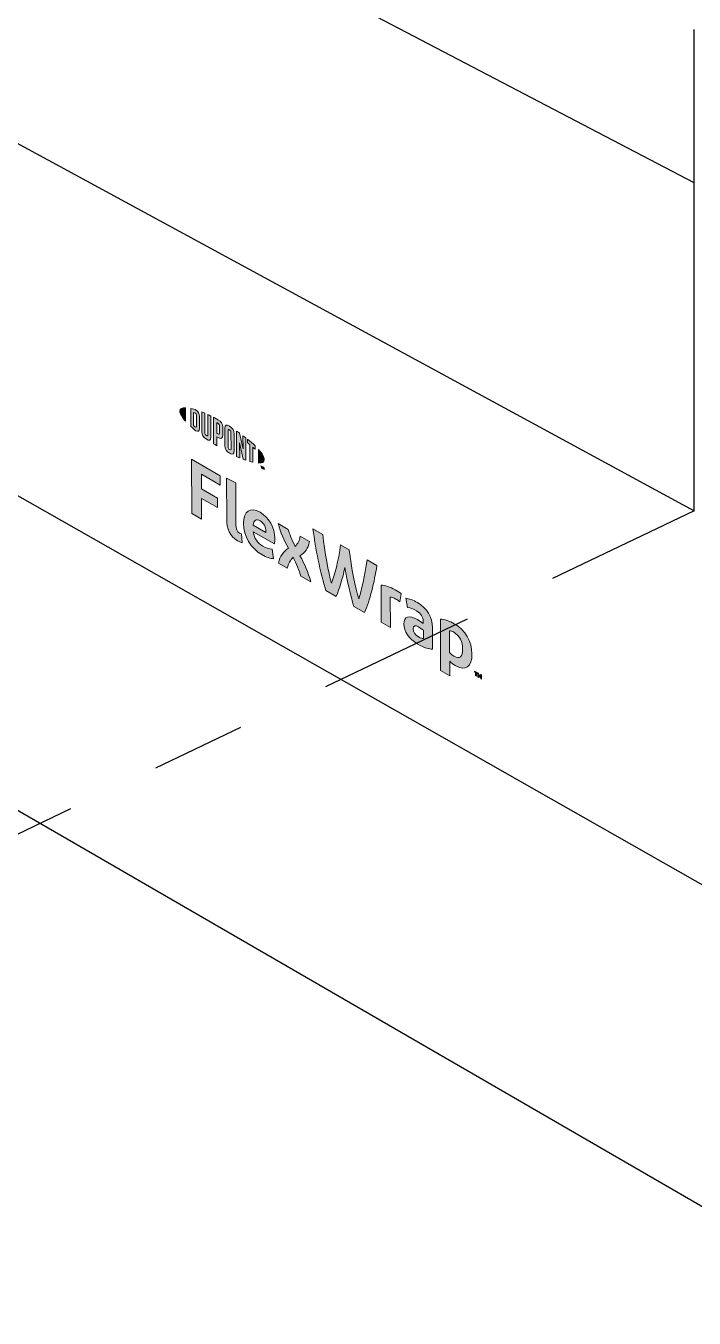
# Model space of a CAD drawing. Header units: inches. Extents: x -26 to 76, y -15 to 22.
# Drawn here: x 56.163 to 56.872, y -7.3 to -5.928 of the extents above; entities that cross this region are included whole.
import ezdxf

# ---------------------------------------------------------------- set-up
doc = ezdxf.new("R2010")
doc.units = ezdxf.units.IN
doc.header["$MEASUREMENT"] = 0
doc.linetypes.add('AI-Linetype-48', pattern=[0.541667, 0.166667, -0.041667, 0.166667, -0.041667, 0.083333, -0.041667])
for name, color, linetype, lineweight in [('.ATI-DETAIL', 7, 'Continuous', 0), ('G-ANNO-TTLB', 7, 'Continuous', 0), ('TYVEK', 7, 'Continuous', 0)]:
    doc.layers.add(name, color=color, linetype=linetype, lineweight=lineweight)

# ---------------------------------------------------------------- blocks, each defined once
blk = doc.blocks.new('Block_240')
at = {"layer": 'TYVEK', "true_color": 0x000000, "transparency": 33554687}
h = blk.add_hatch(color=18, dxfattribs=at)
h.dxf.hatch_style = 2
edge = h.paths.add_edge_path()
edge.add_spline(control_points=[(56.3389, -6.4458), (56.3389, -6.4458), (56.3387, -6.3883), (56.3387, -6.3883), (56.3387, -6.3883), (56.3691, -6.4058), (56.3691, -6.4058), (56.3691, -6.4058), (56.3691, -6.4158), (56.3691, -6.4158), (56.3691, -6.4158), (56.349, -6.4042), (56.349, -6.4042), (56.349, -6.4042), (56.349, -6.4198), (56.349, -6.4198), (56.349, -6.4198), (56.366, -6.4296), (56.366, -6.4296), (56.366, -6.4296), (56.366, -6.4396), (56.366, -6.4396), (56.366, -6.4396), (56.349, -6.4298), (56.349, -6.4298), (56.349, -6.4298), (56.3491, -6.4517), (56.3491, -6.4517), (56.3491, -6.4517), (56.3389, -6.4458), (56.3389, -6.4458)], knot_values=[0, 0, 0, 0, 1, 1, 1, 2, 2, 2, 3, 3, 3, 4, 4, 4, 5, 5, 5, 6, 6, 6, 7, 7, 7, 8, 8, 8, 9, 9, 9, 10, 10, 10, 10], degree=3, periodic=0)
h = blk.add_hatch(color=18, dxfattribs=at)
h.dxf.hatch_style = 2
edge = h.paths.add_edge_path()
edge.add_spline(control_points=[(56.3857, -6.4576), (56.3857, -6.462), (56.3867, -6.465), (56.3896, -6.4666), (56.3903, -6.467), (56.391, -6.4673), (56.3917, -6.4675), (56.3917, -6.4675), (56.3924, -6.4769), (56.3924, -6.4769), (56.391, -6.4764), (56.3888, -6.4755), (56.3874, -6.4747), (56.3792, -6.47), (56.3759, -6.4619), (56.3759, -6.4521), (56.3759, -6.4521), (56.3758, -6.4082), (56.3758, -6.4082), (56.3758, -6.4082), (56.3856, -6.4132), (56.3856, -6.4132), (56.3856, -6.4132), (56.3857, -6.4576), (56.3857, -6.4576)], knot_values=[0, 0, 0, 0, 1, 1, 1, 2, 2, 2, 3, 3, 3, 4, 4, 4, 5, 5, 5, 6, 6, 6, 7, 7, 7, 8, 8, 8, 8], degree=3, periodic=0)
h = blk.add_hatch(color=18, dxfattribs=at)
h.dxf.hatch_style = 2
edge = h.paths.add_edge_path()
edge.add_spline(control_points=[(56.404, -6.4583), (56.404, -6.4583), (56.4175, -6.466), (56.4175, -6.466), (56.4175, -6.466), (56.4175, -6.465), (56.4175, -6.465), (56.4175, -6.4604), (56.4153, -6.4558), (56.4114, -6.4536), (56.4073, -6.4512), (56.4046, -6.453), (56.404, -6.4583)], knot_values=[0, 0, 0, 0, 1, 1, 1, 2, 2, 2, 3, 3, 3, 4, 4, 4, 4], degree=3, periodic=0)
edge = h.paths.add_edge_path()
edge.add_spline(control_points=[(56.4256, -6.4938), (56.4225, -6.4937), (56.4178, -6.4922), (56.4131, -6.4895), (56.4017, -6.4829), (56.3938, -6.47), (56.3938, -6.4563), (56.3937, -6.4433), (56.4009, -6.4385), (56.4114, -6.4446), (56.4207, -6.4499), (56.4269, -6.4611), (56.4269, -6.4721), (56.4269, -6.4745), (56.4268, -6.4766), (56.4266, -6.4782), (56.4266, -6.4782), (56.4041, -6.4652), (56.4041, -6.4652), (56.4051, -6.4723), (56.4084, -6.4772), (56.4141, -6.4805), (56.4176, -6.4825), (56.4209, -6.4835), (56.424, -6.4838), (56.424, -6.4838), (56.4256, -6.4938), (56.4256, -6.4938)], knot_values=[0, 0, 0, 0, 1, 1, 1, 2, 2, 2, 3, 3, 3, 4, 4, 4, 5, 5, 5, 6, 6, 6, 7, 7, 7, 8, 8, 8, 9, 9, 9, 9], degree=3, periodic=0)
h = blk.add_hatch(color=18, dxfattribs=at)
h.dxf.hatch_style = 2
edge = h.paths.add_edge_path()
edge.add_spline(control_points=[(56.4414, -6.4827), (56.4366, -6.4739), (56.4329, -6.4661), (56.4306, -6.4566), (56.4306, -6.4566), (56.4412, -6.4627), (56.4412, -6.4627), (56.4422, -6.4669), (56.4453, -6.4743), (56.4485, -6.4808), (56.4511, -6.4778), (56.4534, -6.4742), (56.4539, -6.4699), (56.4539, -6.4699), (56.4638, -6.4757), (56.4638, -6.4757), (56.462, -6.4831), (56.4589, -6.4873), (56.4536, -6.4906), (56.4587, -6.5002), (56.4622, -6.5079), (56.4651, -6.5183), (56.4651, -6.5183), (56.4545, -6.5122), (56.4545, -6.5122), (56.453, -6.5068), (56.4494, -6.4986), (56.4464, -6.4923), (56.4437, -6.4953), (56.4412, -6.4988), (56.4402, -6.504), (56.4402, -6.504), (56.4307, -6.4985), (56.4307, -6.4985), (56.4324, -6.491), (56.4358, -6.4864), (56.4414, -6.4827)], knot_values=[0, 0, 0, 0, 1, 1, 1, 2, 2, 2, 3, 3, 3, 4, 4, 4, 5, 5, 5, 6, 6, 6, 7, 7, 7, 8, 8, 8, 9, 9, 9, 10, 10, 10, 11, 11, 11, 12, 12, 12, 12], degree=3, periodic=0)
h = blk.add_hatch(color=18, dxfattribs=at)
h.dxf.hatch_style = 2
edge = h.paths.add_edge_path()
edge.add_spline(control_points=[(56.5248, -6.4951), (56.5248, -6.4951), (56.5352, -6.5011), (56.5352, -6.5011), (56.5325, -6.5187), (56.5279, -6.5386), (56.5219, -6.5509), (56.5219, -6.5509), (56.5107, -6.5445), (56.5107, -6.5445), (56.5072, -6.5322), (56.504, -6.5183), (56.5013, -6.5033), (56.4987, -6.5152), (56.4956, -6.5256), (56.4921, -6.5338), (56.4921, -6.5338), (56.4809, -6.5274), (56.4809, -6.5274), (56.4752, -6.5083), (56.47, -6.4828), (56.4674, -6.4622), (56.4674, -6.4622), (56.4777, -6.4681), (56.4777, -6.4681), (56.4799, -6.4867), (56.484, -6.5085), (56.4869, -6.5198), (56.49, -6.5119), (56.4947, -6.4957), (56.4967, -6.479), (56.4967, -6.479), (56.5058, -6.4843), (56.5058, -6.4843), (56.508, -6.5034), (56.5127, -6.525), (56.5159, -6.5364), (56.5187, -6.5284), (56.5227, -6.5112), (56.5248, -6.4951)], knot_values=[0, 0, 0, 0, 1, 1, 1, 2, 2, 2, 3, 3, 3, 4, 4, 4, 5, 5, 5, 6, 6, 6, 7, 7, 7, 8, 8, 8, 9, 9, 9, 10, 10, 10, 11, 11, 11, 12, 12, 12, 13, 13, 13, 13], degree=3, periodic=0)
h = blk.add_hatch(color=18, dxfattribs=at)
h.dxf.hatch_style = 2
edge = h.paths.add_edge_path()
edge.add_spline(control_points=[(56.5545, -6.5267), (56.5571, -6.5282), (56.5595, -6.5299), (56.561, -6.5312), (56.561, -6.5312), (56.5595, -6.5396), (56.5595, -6.5396), (56.5583, -6.5384), (56.5568, -6.5374), (56.5553, -6.5366), (56.5527, -6.535), (56.5509, -6.5346), (56.5494, -6.5346), (56.5494, -6.5346), (56.5495, -6.5668), (56.5495, -6.5668), (56.5495, -6.5668), (56.5397, -6.5611), (56.5397, -6.5611), (56.5397, -6.5611), (56.5396, -6.5218), (56.5396, -6.5218), (56.5434, -6.5218), (56.5494, -6.5238), (56.5545, -6.5267)], knot_values=[0, 0, 0, 0, 1, 1, 1, 2, 2, 2, 3, 3, 3, 4, 4, 4, 5, 5, 5, 6, 6, 6, 7, 7, 7, 8, 8, 8, 8], degree=3, periodic=0)
h = blk.add_hatch(color=18, dxfattribs=at)
h.dxf.hatch_style = 2
edge = h.paths.add_edge_path()
edge.add_spline(control_points=[(56.5845, -6.5785), (56.5845, -6.5785), (56.5845, -6.5698), (56.5845, -6.5698), (56.5828, -6.5684), (56.5811, -6.5672), (56.5794, -6.5662), (56.5761, -6.5643), (56.5736, -6.5643), (56.5736, -6.5682), (56.5736, -6.5716), (56.5757, -6.5747), (56.5795, -6.5768), (56.5816, -6.5781), (56.5834, -6.5786), (56.5845, -6.5785)], knot_values=[0, 0, 0, 0, 1, 1, 1, 2, 2, 2, 3, 3, 3, 4, 4, 4, 5, 5, 5, 5], degree=3, periodic=0)
edge = h.paths.add_edge_path()
edge.add_spline(control_points=[(56.5785, -6.5844), (56.5688, -6.5788), (56.5638, -6.5705), (56.5638, -6.5631), (56.5638, -6.5549), (56.5695, -6.5535), (56.5781, -6.5583), (56.5801, -6.5595), (56.5827, -6.5613), (56.5844, -6.5626), (56.5844, -6.5626), (56.5844, -6.5606), (56.5844, -6.5606), (56.5844, -6.5556), (56.5819, -6.5518), (56.5771, -6.5491), (56.574, -6.5473), (56.5707, -6.5459), (56.5677, -6.5456), (56.5677, -6.5456), (56.5659, -6.5357), (56.5659, -6.5357), (56.569, -6.536), (56.5739, -6.5379), (56.5783, -6.5404), (56.5887, -6.5464), (56.594, -6.5558), (56.594, -6.5669), (56.594, -6.5669), (56.594, -6.5897), (56.594, -6.5897), (56.5911, -6.5897), (56.5856, -6.5885), (56.5785, -6.5844)], knot_values=[0, 0, 0, 0, 1, 1, 1, 2, 2, 2, 3, 3, 3, 4, 4, 4, 5, 5, 5, 6, 6, 6, 7, 7, 7, 8, 8, 8, 9, 9, 9, 10, 10, 10, 11, 11, 11, 11], degree=3, periodic=0)
h = blk.add_hatch(color=18, dxfattribs=at)
h.dxf.hatch_style = 2
edge = h.paths.add_edge_path()
edge.add_spline(control_points=[(56.6169, -6.5971), (56.6232, -6.6007), (56.6261, -6.5979), (56.6261, -6.5895), (56.626, -6.5821), (56.6233, -6.5756), (56.6168, -6.5719), (56.6151, -6.5708), (56.6138, -6.5705), (56.6123, -6.5703), (56.6123, -6.5703), (56.6123, -6.5933), (56.6123, -6.5933), (56.6137, -6.5947), (56.6148, -6.5959), (56.6169, -6.5971)], knot_values=[0, 0, 0, 0, 1, 1, 1, 2, 2, 2, 3, 3, 3, 4, 4, 4, 5, 5, 5, 5], degree=3, periodic=0)
edge = h.paths.add_edge_path()
edge.add_spline(control_points=[(56.6183, -6.6071), (56.6158, -6.6057), (56.6141, -6.6044), (56.6124, -6.6026), (56.6124, -6.6026), (56.6124, -6.6182), (56.6124, -6.6182), (56.6124, -6.6182), (56.6026, -6.6126), (56.6026, -6.6126), (56.6026, -6.6126), (56.6025, -6.5578), (56.6025, -6.5578), (56.6066, -6.558), (56.6123, -6.5599), (56.6173, -6.5628), (56.629, -6.5695), (56.636, -6.5817), (56.636, -6.5949), (56.6361, -6.6083), (56.6295, -6.6135), (56.6183, -6.6071)], knot_values=[0, 0, 0, 0, 1, 1, 1, 2, 2, 2, 3, 3, 3, 4, 4, 4, 5, 5, 5, 6, 6, 6, 7, 7, 7, 7], degree=3, periodic=0)
h = blk.add_hatch(color=18, dxfattribs=at)
h.dxf.hatch_style = 2
edge = h.paths.add_edge_path()
edge.add_spline(control_points=[(56.6431, -6.6155), (56.6435, -6.6167), (56.6438, -6.6176), (56.6442, -6.6186), (56.6446, -6.6181), (56.6449, -6.6176), (56.6453, -6.6168), (56.6453, -6.6168), (56.6463, -6.6174), (56.6463, -6.6174), (56.6463, -6.6174), (56.6463, -6.6216), (56.6463, -6.6216), (56.6463, -6.6216), (56.6454, -6.6211), (56.6454, -6.6211), (56.6454, -6.6211), (56.6454, -6.6191), (56.6454, -6.6191), (56.6454, -6.6191), (56.6455, -6.6185), (56.6455, -6.6185), (56.6452, -6.619), (56.6448, -6.6194), (56.6446, -6.6198), (56.6446, -6.6198), (56.6439, -6.6194), (56.6439, -6.6194), (56.6436, -6.6187), (56.6432, -6.6178), (56.6429, -6.617), (56.6429, -6.617), (56.643, -6.6177), (56.643, -6.6177), (56.643, -6.6177), (56.643, -6.6197), (56.643, -6.6197), (56.643, -6.6197), (56.6421, -6.6192), (56.6421, -6.6192), (56.6421, -6.6192), (56.6421, -6.6149), (56.6421, -6.6149), (56.6421, -6.6149), (56.6431, -6.6155), (56.6431, -6.6155)], knot_values=[0, 0, 0, 0, 1, 1, 1, 2, 2, 2, 3, 3, 3, 4, 4, 4, 5, 5, 5, 6, 6, 6, 7, 7, 7, 8, 8, 8, 9, 9, 9, 10, 10, 10, 11, 11, 11, 12, 12, 12, 13, 13, 13, 14, 14, 14, 15, 15, 15, 15], degree=3, periodic=0)
edge = h.paths.add_edge_path()
edge.add_spline(control_points=[(56.6397, -6.6145), (56.6397, -6.6145), (56.6387, -6.6139), (56.6387, -6.6139), (56.6387, -6.6139), (56.6387, -6.613), (56.6387, -6.613), (56.6387, -6.613), (56.6417, -6.6147), (56.6417, -6.6147), (56.6417, -6.6147), (56.6417, -6.6156), (56.6417, -6.6156), (56.6417, -6.6156), (56.6407, -6.6151), (56.6407, -6.6151), (56.6407, -6.6151), (56.6407, -6.6184), (56.6407, -6.6184), (56.6407, -6.6184), (56.6397, -6.6178), (56.6397, -6.6178), (56.6397, -6.6178), (56.6397, -6.6145), (56.6397, -6.6145)], knot_values=[0, 0, 0, 0, 1, 1, 1, 2, 2, 2, 3, 3, 3, 4, 4, 4, 5, 5, 5, 6, 6, 6, 7, 7, 7, 8, 8, 8, 8], degree=3, periodic=0)
at = {"layer": 'TYVEK'}
for points, knots in [([(56.3389, -6.4458), (56.3389, -6.4458), (56.3387, -6.3883), (56.3387, -6.3883), (56.3387, -6.3883), (56.3691, -6.4058), (56.3691, -6.4058), (56.3691, -6.4058), (56.3691, -6.4158), (56.3691, -6.4158), (56.3691, -6.4158), (56.349, -6.4042), (56.349, -6.4042), (56.349, -6.4042), (56.349, -6.4198), (56.349, -6.4198), (56.349, -6.4198), (56.366, -6.4296), (56.366, -6.4296), (56.366, -6.4296), (56.366, -6.4396), (56.366, -6.4396), (56.366, -6.4396), (56.349, -6.4298), (56.349, -6.4298), (56.349, -6.4298), (56.3491, -6.4517), (56.3491, -6.4517), (56.3491, -6.4517), (56.3389, -6.4458), (56.3389, -6.4458)], [0, 0, 0, 0, 1, 1, 1, 2, 2, 2, 3, 3, 3, 4, 4, 4, 5, 5, 5, 6, 6, 6, 7, 7, 7, 8, 8, 8, 9, 9, 9, 10, 10, 10, 10]), ([(56.3857, -6.4576), (56.3857, -6.462), (56.3867, -6.465), (56.3896, -6.4666), (56.3903, -6.467), (56.391, -6.4673), (56.3917, -6.4675), (56.3917, -6.4675), (56.3924, -6.4769), (56.3924, -6.4769), (56.391, -6.4764), (56.3888, -6.4755), (56.3874, -6.4747), (56.3792, -6.47), (56.3759, -6.4619), (56.3759, -6.4521), (56.3759, -6.4521), (56.3758, -6.4082), (56.3758, -6.4082), (56.3758, -6.4082), (56.3856, -6.4132), (56.3856, -6.4132), (56.3856, -6.4132), (56.3857, -6.4576), (56.3857, -6.4576)], [0, 0, 0, 0, 1, 1, 1, 2, 2, 2, 3, 3, 3, 4, 4, 4, 5, 5, 5, 6, 6, 6, 7, 7, 7, 8, 8, 8, 8]), ([(56.4256, -6.4938), (56.4225, -6.4937), (56.4178, -6.4922), (56.4131, -6.4895), (56.4017, -6.4829), (56.3938, -6.47), (56.3938, -6.4563), (56.3937, -6.4433), (56.4009, -6.4385), (56.4114, -6.4446), (56.4207, -6.4499), (56.4269, -6.4611), (56.4269, -6.4721), (56.4269, -6.4745), (56.4268, -6.4766), (56.4266, -6.4782), (56.4266, -6.4782), (56.4041, -6.4652), (56.4041, -6.4652), (56.4051, -6.4723), (56.4084, -6.4772), (56.4141, -6.4805), (56.4176, -6.4825), (56.4209, -6.4835), (56.424, -6.4838), (56.424, -6.4838), (56.4256, -6.4938), (56.4256, -6.4938)], [0, 0, 0, 0, 1, 1, 1, 2, 2, 2, 3, 3, 3, 4, 4, 4, 5, 5, 5, 6, 6, 6, 7, 7, 7, 8, 8, 8, 9, 9, 9, 9]), ([(56.404, -6.4583), (56.404, -6.4583), (56.4175, -6.466), (56.4175, -6.466), (56.4175, -6.466), (56.4175, -6.465), (56.4175, -6.465), (56.4175, -6.4604), (56.4153, -6.4558), (56.4114, -6.4536), (56.4073, -6.4512), (56.4046, -6.453), (56.404, -6.4583)], [0, 0, 0, 0, 1, 1, 1, 2, 2, 2, 3, 3, 3, 4, 4, 4, 4]), ([(56.4414, -6.4827), (56.4366, -6.4739), (56.4329, -6.4661), (56.4306, -6.4566), (56.4306, -6.4566), (56.4412, -6.4627), (56.4412, -6.4627), (56.4422, -6.4669), (56.4453, -6.4743), (56.4485, -6.4808), (56.4511, -6.4778), (56.4534, -6.4742), (56.4539, -6.4699), (56.4539, -6.4699), (56.4638, -6.4757), (56.4638, -6.4757), (56.462, -6.4831), (56.4589, -6.4873), (56.4536, -6.4906), (56.4587, -6.5002), (56.4622, -6.5079), (56.4651, -6.5183), (56.4651, -6.5183), (56.4545, -6.5122), (56.4545, -6.5122), (56.453, -6.5068), (56.4494, -6.4986), (56.4464, -6.4923), (56.4437, -6.4953), (56.4412, -6.4988), (56.4402, -6.504), (56.4402, -6.504), (56.4307, -6.4985), (56.4307, -6.4985), (56.4324, -6.491), (56.4358, -6.4864), (56.4414, -6.4827)], [0, 0, 0, 0, 1, 1, 1, 2, 2, 2, 3, 3, 3, 4, 4, 4, 5, 5, 5, 6, 6, 6, 7, 7, 7, 8, 8, 8, 9, 9, 9, 10, 10, 10, 11, 11, 11, 12, 12, 12, 12]), ([(56.5248, -6.4951), (56.5248, -6.4951), (56.5352, -6.5011), (56.5352, -6.5011), (56.5325, -6.5187), (56.5279, -6.5386), (56.5219, -6.5509), (56.5219, -6.5509), (56.5107, -6.5445), (56.5107, -6.5445), (56.5072, -6.5322), (56.504, -6.5183), (56.5013, -6.5033), (56.4987, -6.5152), (56.4956, -6.5256), (56.4921, -6.5338), (56.4921, -6.5338), (56.4809, -6.5274), (56.4809, -6.5274), (56.4752, -6.5083), (56.47, -6.4828), (56.4674, -6.4622), (56.4674, -6.4622), (56.4777, -6.4681), (56.4777, -6.4681), (56.4799, -6.4867), (56.484, -6.5085), (56.4869, -6.5198), (56.49, -6.5119), (56.4947, -6.4957), (56.4967, -6.479), (56.4967, -6.479), (56.5058, -6.4843), (56.5058, -6.4843), (56.508, -6.5034), (56.5127, -6.525), (56.5159, -6.5364), (56.5187, -6.5284), (56.5227, -6.5112), (56.5248, -6.4951)], [0, 0, 0, 0, 1, 1, 1, 2, 2, 2, 3, 3, 3, 4, 4, 4, 5, 5, 5, 6, 6, 6, 7, 7, 7, 8, 8, 8, 9, 9, 9, 10, 10, 10, 11, 11, 11, 12, 12, 12, 13, 13, 13, 13]), ([(56.5545, -6.5267), (56.5571, -6.5282), (56.5595, -6.5299), (56.561, -6.5312), (56.561, -6.5312), (56.5595, -6.5396), (56.5595, -6.5396), (56.5583, -6.5384), (56.5568, -6.5374), (56.5553, -6.5366), (56.5527, -6.535), (56.5509, -6.5346), (56.5494, -6.5346), (56.5494, -6.5346), (56.5495, -6.5668), (56.5495, -6.5668), (56.5495, -6.5668), (56.5397, -6.5611), (56.5397, -6.5611), (56.5397, -6.5611), (56.5396, -6.5218), (56.5396, -6.5218), (56.5434, -6.5218), (56.5494, -6.5238), (56.5545, -6.5267)], [0, 0, 0, 0, 1, 1, 1, 2, 2, 2, 3, 3, 3, 4, 4, 4, 5, 5, 5, 6, 6, 6, 7, 7, 7, 8, 8, 8, 8]), ([(56.5785, -6.5844), (56.5688, -6.5788), (56.5638, -6.5705), (56.5638, -6.5631), (56.5638, -6.5549), (56.5695, -6.5535), (56.5781, -6.5583), (56.5801, -6.5595), (56.5827, -6.5613), (56.5844, -6.5626), (56.5844, -6.5626), (56.5844, -6.5606), (56.5844, -6.5606), (56.5844, -6.5556), (56.5819, -6.5518), (56.5771, -6.5491), (56.574, -6.5473), (56.5707, -6.5459), (56.5677, -6.5456), (56.5677, -6.5456), (56.5659, -6.5357), (56.5659, -6.5357), (56.569, -6.536), (56.5739, -6.5379), (56.5783, -6.5404), (56.5887, -6.5464), (56.594, -6.5558), (56.594, -6.5669), (56.594, -6.5669), (56.594, -6.5897), (56.594, -6.5897), (56.5911, -6.5897), (56.5856, -6.5885), (56.5785, -6.5844)], [0, 0, 0, 0, 1, 1, 1, 2, 2, 2, 3, 3, 3, 4, 4, 4, 5, 5, 5, 6, 6, 6, 7, 7, 7, 8, 8, 8, 9, 9, 9, 10, 10, 10, 11, 11, 11, 11]), ([(56.5845, -6.5785), (56.5845, -6.5785), (56.5845, -6.5698), (56.5845, -6.5698), (56.5828, -6.5684), (56.5811, -6.5672), (56.5794, -6.5662), (56.5761, -6.5643), (56.5736, -6.5643), (56.5736, -6.5682), (56.5736, -6.5716), (56.5757, -6.5747), (56.5795, -6.5768), (56.5816, -6.5781), (56.5834, -6.5786), (56.5845, -6.5785)], [0, 0, 0, 0, 1, 1, 1, 2, 2, 2, 3, 3, 3, 4, 4, 4, 5, 5, 5, 5]), ([(56.6183, -6.6071), (56.6158, -6.6057), (56.6141, -6.6044), (56.6124, -6.6026), (56.6124, -6.6026), (56.6124, -6.6182), (56.6124, -6.6182), (56.6124, -6.6182), (56.6026, -6.6126), (56.6026, -6.6126), (56.6026, -6.6126), (56.6025, -6.5578), (56.6025, -6.5578), (56.6066, -6.558), (56.6123, -6.5599), (56.6173, -6.5628), (56.629, -6.5695), (56.636, -6.5817), (56.636, -6.5949), (56.6361, -6.6083), (56.6295, -6.6135), (56.6183, -6.6071)], [0, 0, 0, 0, 1, 1, 1, 2, 2, 2, 3, 3, 3, 4, 4, 4, 5, 5, 5, 6, 6, 6, 7, 7, 7, 7]), ([(56.6169, -6.5971), (56.6232, -6.6007), (56.6261, -6.5979), (56.6261, -6.5895), (56.626, -6.5821), (56.6233, -6.5756), (56.6168, -6.5719), (56.6151, -6.5708), (56.6138, -6.5705), (56.6123, -6.5703), (56.6123, -6.5703), (56.6123, -6.5933), (56.6123, -6.5933), (56.6137, -6.5947), (56.6148, -6.5959), (56.6169, -6.5971)], [0, 0, 0, 0, 1, 1, 1, 2, 2, 2, 3, 3, 3, 4, 4, 4, 5, 5, 5, 5]), ([(56.6397, -6.6145), (56.6397, -6.6145), (56.6387, -6.6139), (56.6387, -6.6139), (56.6387, -6.6139), (56.6387, -6.613), (56.6387, -6.613), (56.6387, -6.613), (56.6417, -6.6147), (56.6417, -6.6147), (56.6417, -6.6147), (56.6417, -6.6156), (56.6417, -6.6156), (56.6417, -6.6156), (56.6407, -6.6151), (56.6407, -6.6151), (56.6407, -6.6151), (56.6407, -6.6184), (56.6407, -6.6184), (56.6407, -6.6184), (56.6397, -6.6178), (56.6397, -6.6178), (56.6397, -6.6178), (56.6397, -6.6145), (56.6397, -6.6145)], [0, 0, 0, 0, 1, 1, 1, 2, 2, 2, 3, 3, 3, 4, 4, 4, 5, 5, 5, 6, 6, 6, 7, 7, 7, 8, 8, 8, 8]), ([(56.6431, -6.6155), (56.6435, -6.6167), (56.6438, -6.6176), (56.6442, -6.6186), (56.6446, -6.6181), (56.6449, -6.6176), (56.6453, -6.6168), (56.6453, -6.6168), (56.6463, -6.6174), (56.6463, -6.6174), (56.6463, -6.6174), (56.6463, -6.6216), (56.6463, -6.6216), (56.6463, -6.6216), (56.6454, -6.6211), (56.6454, -6.6211), (56.6454, -6.6211), (56.6454, -6.6191), (56.6454, -6.6191), (56.6454, -6.6191), (56.6455, -6.6185), (56.6455, -6.6185), (56.6452, -6.619), (56.6448, -6.6194), (56.6446, -6.6198), (56.6446, -6.6198), (56.6439, -6.6194), (56.6439, -6.6194), (56.6436, -6.6187), (56.6432, -6.6178), (56.6429, -6.617), (56.6429, -6.617), (56.643, -6.6177), (56.643, -6.6177), (56.643, -6.6177), (56.643, -6.6197), (56.643, -6.6197), (56.643, -6.6197), (56.6421, -6.6192), (56.6421, -6.6192), (56.6421, -6.6192), (56.6421, -6.6149), (56.6421, -6.6149), (56.6421, -6.6149), (56.6431, -6.6155), (56.6431, -6.6155)], [0, 0, 0, 0, 1, 1, 1, 2, 2, 2, 3, 3, 3, 4, 4, 4, 5, 5, 5, 6, 6, 6, 7, 7, 7, 8, 8, 8, 9, 9, 9, 10, 10, 10, 11, 11, 11, 12, 12, 12, 13, 13, 13, 14, 14, 14, 15, 15, 15, 15])]:
    blk.add_open_spline(points, degree=3, knots=knots, dxfattribs=at)
blk = doc.blocks.new('Block_241')
at = {"layer": 'TYVEK', "true_color": 0x000000, "transparency": 33554687}
h = blk.add_hatch(color=18, dxfattribs=at)
h.dxf.hatch_style = 2
edge = h.paths.add_edge_path()
edge.add_spline(control_points=[(56.3262, -6.3372), (56.3262, -6.3399), (56.3285, -6.3436), (56.3323, -6.348), (56.3323, -6.348), (56.3323, -6.3336), (56.3323, -6.3336), (56.3284, -6.3334), (56.3262, -6.3346), (56.3262, -6.3372)], knot_values=[0, 0, 0, 0, 1, 1, 1, 2, 2, 2, 3, 3, 3, 3], degree=3, periodic=0)
h = blk.add_hatch(color=18, dxfattribs=at)
h.dxf.hatch_style = 2
edge = h.paths.add_edge_path()
edge.add_spline(control_points=[(56.344, -6.3534), (56.344, -6.3545), (56.3434, -6.3545), (56.3427, -6.3541), (56.3422, -6.3538), (56.3414, -6.3531), (56.3407, -6.3525), (56.3407, -6.3525), (56.3407, -6.3387), (56.3407, -6.3387), (56.3413, -6.3389), (56.3422, -6.3391), (56.3427, -6.3394), (56.3434, -6.3398), (56.344, -6.3405), (56.344, -6.3416), (56.344, -6.3416), (56.344, -6.3534), (56.344, -6.3534)], knot_values=[0, 0, 0, 0, 1, 1, 1, 2, 2, 2, 3, 3, 3, 4, 4, 4, 5, 5, 5, 6, 6, 6, 6], degree=3, periodic=0)
edge = h.paths.add_edge_path()
edge.add_spline(control_points=[(56.3432, -6.3361), (56.3421, -6.3355), (56.3405, -6.3349), (56.3377, -6.3343), (56.3377, -6.3343), (56.3377, -6.3534), (56.3377, -6.3534), (56.3402, -6.3557), (56.3421, -6.3573), (56.3432, -6.358), (56.3457, -6.3594), (56.3471, -6.3585), (56.3471, -6.3556), (56.3471, -6.3556), (56.3471, -6.3429), (56.3471, -6.3429), (56.3471, -6.3401), (56.3457, -6.3375), (56.3432, -6.3361)], knot_values=[0, 0, 0, 0, 1, 1, 1, 2, 2, 2, 3, 3, 3, 4, 4, 4, 5, 5, 5, 6, 6, 6, 6], degree=3, periodic=0)
h = blk.add_hatch(color=18, dxfattribs=at)
h.dxf.hatch_style = 2
edge = h.paths.add_edge_path()
edge.add_spline(control_points=[(56.3558, -6.3624), (56.3558, -6.3635), (56.3555, -6.364), (56.3543, -6.3631), (56.3531, -6.3623), (56.3528, -6.3615), (56.3528, -6.3602), (56.3528, -6.3602), (56.3527, -6.3394), (56.3527, -6.3394), (56.352, -6.3391), (56.3502, -6.3383), (56.3495, -6.338), (56.3495, -6.338), (56.3495, -6.3591), (56.3495, -6.3591), (56.3495, -6.3625), (56.351, -6.3646), (56.3543, -6.3669), (56.3574, -6.3691), (56.3592, -6.3684), (56.3592, -6.3647), (56.3592, -6.3647), (56.3592, -6.3424), (56.3592, -6.3424), (56.3585, -6.3421), (56.3564, -6.3411), (56.3558, -6.3408), (56.3558, -6.3408), (56.3558, -6.3624), (56.3558, -6.3624)], knot_values=[0, 0, 0, 0, 1, 1, 1, 2, 2, 2, 3, 3, 3, 4, 4, 4, 5, 5, 5, 6, 6, 6, 7, 7, 7, 8, 8, 8, 9, 9, 9, 10, 10, 10, 10], degree=3, periodic=0)
h = blk.add_hatch(color=18, dxfattribs=at)
h.dxf.hatch_style = 2
edge = h.paths.add_edge_path()
edge.add_spline(control_points=[(56.3683, -6.3604), (56.3683, -6.3616), (56.3679, -6.362), (56.3665, -6.3612), (56.3665, -6.3612), (56.3653, -6.3605), (56.3653, -6.3605), (56.3653, -6.3605), (56.3653, -6.3494), (56.3653, -6.3494), (56.3658, -6.3497), (56.3661, -6.3499), (56.3664, -6.3501), (56.3679, -6.3509), (56.3682, -6.3518), (56.3682, -6.353), (56.3682, -6.353), (56.3683, -6.3604), (56.3683, -6.3604)], knot_values=[0, 0, 0, 0, 1, 1, 1, 2, 2, 2, 3, 3, 3, 4, 4, 4, 5, 5, 5, 6, 6, 6, 6], degree=3, periodic=0)
edge = h.paths.add_edge_path()
edge.add_spline(control_points=[(56.3666, -6.3463), (56.366, -6.3459), (56.3638, -6.3448), (56.3619, -6.3437), (56.3619, -6.3437), (56.3619, -6.3718), (56.3619, -6.3718), (56.3626, -6.3722), (56.3644, -6.3733), (56.3653, -6.3739), (56.3653, -6.3739), (56.3653, -6.3644), (56.3653, -6.3644), (56.3653, -6.3644), (56.3667, -6.3652), (56.3667, -6.3652), (56.3702, -6.3672), (56.3717, -6.3662), (56.3717, -6.3626), (56.3717, -6.3626), (56.3717, -6.3544), (56.3717, -6.3544), (56.3717, -6.3509), (56.37, -6.3482), (56.3666, -6.3463)], knot_values=[0, 0, 0, 0, 1, 1, 1, 2, 2, 2, 3, 3, 3, 4, 4, 4, 5, 5, 5, 6, 6, 6, 7, 7, 7, 8, 8, 8, 8], degree=3, periodic=0)
h = blk.add_hatch(color=18, dxfattribs=at)
h.dxf.hatch_style = 2
edge = h.paths.add_edge_path()
edge.add_spline(control_points=[(56.3805, -6.3772), (56.3805, -6.3783), (56.3802, -6.3787), (56.379, -6.378), (56.3777, -6.3773), (56.3774, -6.3765), (56.3774, -6.3754), (56.3774, -6.3754), (56.3773, -6.3579), (56.3773, -6.3579), (56.3773, -6.3568), (56.3777, -6.3563), (56.3789, -6.3571), (56.3801, -6.3578), (56.3804, -6.3586), (56.3804, -6.3597), (56.3804, -6.3597), (56.3805, -6.3772), (56.3805, -6.3772)], knot_values=[0, 0, 0, 0, 1, 1, 1, 2, 2, 2, 3, 3, 3, 4, 4, 4, 5, 5, 5, 6, 6, 6, 6], degree=3, periodic=0)
edge = h.paths.add_edge_path()
edge.add_spline(control_points=[(56.3789, -6.3532), (56.3757, -6.3512), (56.3738, -6.3517), (56.3739, -6.3554), (56.3739, -6.3554), (56.3739, -6.3737), (56.3739, -6.3737), (56.3739, -6.3776), (56.3756, -6.3802), (56.379, -6.3819), (56.3822, -6.3837), (56.3839, -6.3832), (56.3839, -6.3791), (56.3839, -6.3791), (56.3839, -6.3616), (56.3839, -6.3616), (56.3839, -6.3576), (56.3823, -6.3553), (56.3789, -6.3532)], knot_values=[0, 0, 0, 0, 1, 1, 1, 2, 2, 2, 3, 3, 3, 4, 4, 4, 5, 5, 5, 6, 6, 6, 6], degree=3, periodic=0)
h = blk.add_hatch(color=18, dxfattribs=at)
h.dxf.hatch_style = 2
edge = h.paths.add_edge_path()
edge.add_spline(control_points=[(56.3934, -6.3771), (56.3934, -6.3771), (56.3896, -6.3606), (56.3896, -6.3606), (56.3885, -6.3599), (56.3873, -6.359), (56.3863, -6.3584), (56.3863, -6.3584), (56.3864, -6.3853), (56.3864, -6.3853), (56.3871, -6.3856), (56.3888, -6.3863), (56.3897, -6.3867), (56.3897, -6.3867), (56.3894, -6.3707), (56.3894, -6.3707), (56.3894, -6.3707), (56.3934, -6.3882), (56.3934, -6.3882), (56.3943, -6.3886), (56.3955, -6.389), (56.3963, -6.3893), (56.3963, -6.3893), (56.3963, -6.3657), (56.3963, -6.3657), (56.3954, -6.365), (56.3939, -6.3638), (56.3931, -6.3633), (56.3931, -6.3633), (56.3934, -6.3771), (56.3934, -6.3771)], knot_values=[0, 0, 0, 0, 1, 1, 1, 2, 2, 2, 3, 3, 3, 4, 4, 4, 5, 5, 5, 6, 6, 6, 7, 7, 7, 8, 8, 8, 9, 9, 9, 10, 10, 10, 10], degree=3, periodic=0)
h = blk.add_hatch(color=18, dxfattribs=at)
h.dxf.hatch_style = 2
edge = h.paths.add_edge_path()
edge.add_spline(control_points=[(56.398, -6.3708), (56.3988, -6.3715), (56.3997, -6.3721), (56.4005, -6.3728), (56.4005, -6.3728), (56.4005, -6.3907), (56.4005, -6.3907), (56.4013, -6.3909), (56.4026, -6.3913), (56.4036, -6.3915), (56.4036, -6.3915), (56.4035, -6.3754), (56.4035, -6.3754), (56.4044, -6.3762), (56.4052, -6.3769), (56.406, -6.3776), (56.406, -6.3776), (56.406, -6.3742), (56.406, -6.3742), (56.4036, -6.3718), (56.401, -6.3695), (56.398, -6.3671), (56.398, -6.3671), (56.398, -6.3708), (56.398, -6.3708)], knot_values=[0, 0, 0, 0, 1, 1, 1, 2, 2, 2, 3, 3, 3, 4, 4, 4, 5, 5, 5, 6, 6, 6, 7, 7, 7, 8, 8, 8, 8], degree=3, periodic=0)
h = blk.add_hatch(color=18, dxfattribs=at)
h.dxf.hatch_style = 2
edge = h.paths.add_edge_path()
edge.add_spline(control_points=[(56.4158, -6.3887), (56.4158, -6.3913), (56.4136, -6.3925), (56.4097, -6.3924), (56.4097, -6.3924), (56.4097, -6.378), (56.4097, -6.378), (56.4136, -6.3823), (56.4158, -6.3861), (56.4158, -6.3887)], knot_values=[0, 0, 0, 0, 1, 1, 1, 2, 2, 2, 3, 3, 3, 3], degree=3, periodic=0)
h = blk.add_hatch(color=18, dxfattribs=at)
h.dxf.hatch_style = 2
edge = h.paths.add_edge_path()
edge.add_spline(control_points=[(56.414, -6.3963), (56.414, -6.3963), (56.4144, -6.3965), (56.4144, -6.3965), (56.4144, -6.3965), (56.4149, -6.3978), (56.4149, -6.3978), (56.4149, -6.3978), (56.4155, -6.3972), (56.4155, -6.3972), (56.4155, -6.3972), (56.4158, -6.3974), (56.4158, -6.3974), (56.4158, -6.3974), (56.4158, -6.3995), (56.4158, -6.3995), (56.4158, -6.3995), (56.4155, -6.3993), (56.4155, -6.3993), (56.4155, -6.3993), (56.4155, -6.3978), (56.4155, -6.3978), (56.4155, -6.3978), (56.4149, -6.3985), (56.4149, -6.3985), (56.4149, -6.3985), (56.4149, -6.3984), (56.4149, -6.3984), (56.4149, -6.3984), (56.4144, -6.3971), (56.4144, -6.3971), (56.4144, -6.3971), (56.4144, -6.3986), (56.4144, -6.3986), (56.4144, -6.3986), (56.414, -6.3984), (56.414, -6.3984), (56.414, -6.3984), (56.414, -6.3963), (56.414, -6.3963)], knot_values=[0, 0, 0, 0, 1, 1, 1, 2, 2, 2, 3, 3, 3, 4, 4, 4, 5, 5, 5, 6, 6, 6, 7, 7, 7, 8, 8, 8, 9, 9, 9, 10, 10, 10, 11, 11, 11, 12, 12, 12, 13, 13, 13, 13], degree=3, periodic=0)
edge = h.paths.add_edge_path()
edge.add_spline(control_points=[(56.4127, -6.396), (56.4127, -6.396), (56.4122, -6.3956), (56.4122, -6.3956), (56.4122, -6.3956), (56.4122, -6.3953), (56.4122, -6.3953), (56.4122, -6.3953), (56.4136, -6.3961), (56.4136, -6.3961), (56.4136, -6.3961), (56.4136, -6.3965), (56.4136, -6.3965), (56.4136, -6.3965), (56.4131, -6.3962), (56.4131, -6.3962), (56.4131, -6.3962), (56.4131, -6.3979), (56.4131, -6.3979), (56.4131, -6.3979), (56.4127, -6.3977), (56.4127, -6.3977), (56.4127, -6.3977), (56.4127, -6.396), (56.4127, -6.396)], knot_values=[0, 0, 0, 0, 1, 1, 1, 2, 2, 2, 3, 3, 3, 4, 4, 4, 5, 5, 5, 6, 6, 6, 7, 7, 7, 8, 8, 8, 8], degree=3, periodic=0)
at = {"layer": 'TYVEK'}
for points, knots in [([(56.3262, -6.3372), (56.3262, -6.3399), (56.3285, -6.3436), (56.3323, -6.348), (56.3323, -6.348), (56.3323, -6.3336), (56.3323, -6.3336), (56.3284, -6.3334), (56.3262, -6.3346), (56.3262, -6.3372)], [0, 0, 0, 0, 1, 1, 1, 2, 2, 2, 3, 3, 3, 3]), ([(56.3432, -6.3361), (56.3421, -6.3355), (56.3405, -6.3349), (56.3377, -6.3343), (56.3377, -6.3343), (56.3377, -6.3534), (56.3377, -6.3534), (56.3402, -6.3557), (56.3421, -6.3573), (56.3432, -6.358), (56.3457, -6.3594), (56.3471, -6.3585), (56.3471, -6.3556), (56.3471, -6.3556), (56.3471, -6.3429), (56.3471, -6.3429), (56.3471, -6.3401), (56.3457, -6.3375), (56.3432, -6.3361)], [0, 0, 0, 0, 1, 1, 1, 2, 2, 2, 3, 3, 3, 4, 4, 4, 5, 5, 5, 6, 6, 6, 6]), ([(56.344, -6.3534), (56.344, -6.3545), (56.3434, -6.3545), (56.3427, -6.3541), (56.3422, -6.3538), (56.3414, -6.3531), (56.3407, -6.3525), (56.3407, -6.3525), (56.3407, -6.3387), (56.3407, -6.3387), (56.3413, -6.3389), (56.3422, -6.3391), (56.3427, -6.3394), (56.3434, -6.3398), (56.344, -6.3405), (56.344, -6.3416), (56.344, -6.3416), (56.344, -6.3534), (56.344, -6.3534)], [0, 0, 0, 0, 1, 1, 1, 2, 2, 2, 3, 3, 3, 4, 4, 4, 5, 5, 5, 6, 6, 6, 6]), ([(56.3558, -6.3624), (56.3558, -6.3635), (56.3555, -6.364), (56.3543, -6.3631), (56.3531, -6.3623), (56.3528, -6.3615), (56.3528, -6.3602), (56.3528, -6.3602), (56.3527, -6.3394), (56.3527, -6.3394), (56.352, -6.3391), (56.3502, -6.3383), (56.3495, -6.338), (56.3495, -6.338), (56.3495, -6.3591), (56.3495, -6.3591), (56.3495, -6.3625), (56.351, -6.3646), (56.3543, -6.3669), (56.3574, -6.3691), (56.3592, -6.3684), (56.3592, -6.3647), (56.3592, -6.3647), (56.3592, -6.3424), (56.3592, -6.3424), (56.3585, -6.3421), (56.3564, -6.3411), (56.3558, -6.3408), (56.3558, -6.3408), (56.3558, -6.3624), (56.3558, -6.3624)], [0, 0, 0, 0, 1, 1, 1, 2, 2, 2, 3, 3, 3, 4, 4, 4, 5, 5, 5, 6, 6, 6, 7, 7, 7, 8, 8, 8, 9, 9, 9, 10, 10, 10, 10]), ([(56.3666, -6.3463), (56.366, -6.3459), (56.3638, -6.3448), (56.3619, -6.3437), (56.3619, -6.3437), (56.3619, -6.3718), (56.3619, -6.3718), (56.3626, -6.3722), (56.3644, -6.3733), (56.3653, -6.3739), (56.3653, -6.3739), (56.3653, -6.3644), (56.3653, -6.3644), (56.3653, -6.3644), (56.3667, -6.3652), (56.3667, -6.3652), (56.3702, -6.3672), (56.3717, -6.3662), (56.3717, -6.3626), (56.3717, -6.3626), (56.3717, -6.3544), (56.3717, -6.3544), (56.3717, -6.3509), (56.37, -6.3482), (56.3666, -6.3463)], [0, 0, 0, 0, 1, 1, 1, 2, 2, 2, 3, 3, 3, 4, 4, 4, 5, 5, 5, 6, 6, 6, 7, 7, 7, 8, 8, 8, 8]), ([(56.3683, -6.3604), (56.3683, -6.3616), (56.3679, -6.362), (56.3665, -6.3612), (56.3665, -6.3612), (56.3653, -6.3605), (56.3653, -6.3605), (56.3653, -6.3605), (56.3653, -6.3494), (56.3653, -6.3494), (56.3658, -6.3497), (56.3661, -6.3499), (56.3664, -6.3501), (56.3679, -6.3509), (56.3682, -6.3518), (56.3682, -6.353), (56.3682, -6.353), (56.3683, -6.3604), (56.3683, -6.3604)], [0, 0, 0, 0, 1, 1, 1, 2, 2, 2, 3, 3, 3, 4, 4, 4, 5, 5, 5, 6, 6, 6, 6]), ([(56.3789, -6.3532), (56.3757, -6.3512), (56.3738, -6.3517), (56.3739, -6.3554), (56.3739, -6.3554), (56.3739, -6.3737), (56.3739, -6.3737), (56.3739, -6.3776), (56.3756, -6.3802), (56.379, -6.3819), (56.3822, -6.3837), (56.3839, -6.3832), (56.3839, -6.3791), (56.3839, -6.3791), (56.3839, -6.3616), (56.3839, -6.3616), (56.3839, -6.3576), (56.3823, -6.3553), (56.3789, -6.3532)], [0, 0, 0, 0, 1, 1, 1, 2, 2, 2, 3, 3, 3, 4, 4, 4, 5, 5, 5, 6, 6, 6, 6]), ([(56.3805, -6.3772), (56.3805, -6.3783), (56.3802, -6.3787), (56.379, -6.378), (56.3777, -6.3773), (56.3774, -6.3765), (56.3774, -6.3754), (56.3774, -6.3754), (56.3773, -6.3579), (56.3773, -6.3579), (56.3773, -6.3568), (56.3777, -6.3563), (56.3789, -6.3571), (56.3801, -6.3578), (56.3804, -6.3586), (56.3804, -6.3597), (56.3804, -6.3597), (56.3805, -6.3772), (56.3805, -6.3772)], [0, 0, 0, 0, 1, 1, 1, 2, 2, 2, 3, 3, 3, 4, 4, 4, 5, 5, 5, 6, 6, 6, 6]), ([(56.3934, -6.3771), (56.3934, -6.3771), (56.3896, -6.3606), (56.3896, -6.3606), (56.3885, -6.3599), (56.3873, -6.359), (56.3863, -6.3584), (56.3863, -6.3584), (56.3864, -6.3853), (56.3864, -6.3853), (56.3871, -6.3856), (56.3888, -6.3863), (56.3897, -6.3867), (56.3897, -6.3867), (56.3894, -6.3707), (56.3894, -6.3707), (56.3894, -6.3707), (56.3934, -6.3882), (56.3934, -6.3882), (56.3943, -6.3886), (56.3955, -6.389), (56.3963, -6.3893), (56.3963, -6.3893), (56.3963, -6.3657), (56.3963, -6.3657), (56.3954, -6.365), (56.3939, -6.3638), (56.3931, -6.3633), (56.3931, -6.3633), (56.3934, -6.3771), (56.3934, -6.3771)], [0, 0, 0, 0, 1, 1, 1, 2, 2, 2, 3, 3, 3, 4, 4, 4, 5, 5, 5, 6, 6, 6, 7, 7, 7, 8, 8, 8, 9, 9, 9, 10, 10, 10, 10]), ([(56.398, -6.3708), (56.3988, -6.3715), (56.3997, -6.3721), (56.4005, -6.3728), (56.4005, -6.3728), (56.4005, -6.3907), (56.4005, -6.3907), (56.4013, -6.3909), (56.4026, -6.3913), (56.4036, -6.3915), (56.4036, -6.3915), (56.4035, -6.3754), (56.4035, -6.3754), (56.4044, -6.3762), (56.4052, -6.3769), (56.406, -6.3776), (56.406, -6.3776), (56.406, -6.3742), (56.406, -6.3742), (56.4036, -6.3718), (56.401, -6.3695), (56.398, -6.3671), (56.398, -6.3671), (56.398, -6.3708), (56.398, -6.3708)], [0, 0, 0, 0, 1, 1, 1, 2, 2, 2, 3, 3, 3, 4, 4, 4, 5, 5, 5, 6, 6, 6, 7, 7, 7, 8, 8, 8, 8]), ([(56.4158, -6.3887), (56.4158, -6.3913), (56.4136, -6.3925), (56.4097, -6.3924), (56.4097, -6.3924), (56.4097, -6.378), (56.4097, -6.378), (56.4136, -6.3823), (56.4158, -6.3861), (56.4158, -6.3887)], [0, 0, 0, 0, 1, 1, 1, 2, 2, 2, 3, 3, 3, 3]), ([(56.4127, -6.396), (56.4127, -6.396), (56.4122, -6.3956), (56.4122, -6.3956), (56.4122, -6.3956), (56.4122, -6.3953), (56.4122, -6.3953), (56.4122, -6.3953), (56.4136, -6.3961), (56.4136, -6.3961), (56.4136, -6.3961), (56.4136, -6.3965), (56.4136, -6.3965), (56.4136, -6.3965), (56.4131, -6.3962), (56.4131, -6.3962), (56.4131, -6.3962), (56.4131, -6.3979), (56.4131, -6.3979), (56.4131, -6.3979), (56.4127, -6.3977), (56.4127, -6.3977), (56.4127, -6.3977), (56.4127, -6.396), (56.4127, -6.396)], [0, 0, 0, 0, 1, 1, 1, 2, 2, 2, 3, 3, 3, 4, 4, 4, 5, 5, 5, 6, 6, 6, 7, 7, 7, 8, 8, 8, 8]), ([(56.414, -6.3963), (56.414, -6.3963), (56.4144, -6.3965), (56.4144, -6.3965), (56.4144, -6.3965), (56.4149, -6.3978), (56.4149, -6.3978), (56.4149, -6.3978), (56.4155, -6.3972), (56.4155, -6.3972), (56.4155, -6.3972), (56.4158, -6.3974), (56.4158, -6.3974), (56.4158, -6.3974), (56.4158, -6.3995), (56.4158, -6.3995), (56.4158, -6.3995), (56.4155, -6.3993), (56.4155, -6.3993), (56.4155, -6.3993), (56.4155, -6.3978), (56.4155, -6.3978), (56.4155, -6.3978), (56.4149, -6.3985), (56.4149, -6.3985), (56.4149, -6.3985), (56.4149, -6.3984), (56.4149, -6.3984), (56.4149, -6.3984), (56.4144, -6.3971), (56.4144, -6.3971), (56.4144, -6.3971), (56.4144, -6.3986), (56.4144, -6.3986), (56.4144, -6.3986), (56.414, -6.3984), (56.414, -6.3984), (56.414, -6.3984), (56.414, -6.3963), (56.414, -6.3963)], [0, 0, 0, 0, 1, 1, 1, 2, 2, 2, 3, 3, 3, 4, 4, 4, 5, 5, 5, 6, 6, 6, 7, 7, 7, 8, 8, 8, 9, 9, 9, 10, 10, 10, 11, 11, 11, 12, 12, 12, 13, 13, 13, 13])]:
    blk.add_open_spline(points, degree=3, knots=knots, dxfattribs=at)
blk = doc.blocks.new('Block_239')
at = {"layer": 'TYVEK'}
for name in ['Block_241', 'Block_240']:
    blk.add_blockref(name, (0, 0), dxfattribs=at)

msp = doc.modelspace()

# ---------------------------------------------------------------- hatches: boundary and pattern name
at = {"layer": 'G-ANNO-TTLB', "true_color": 0xb9529f, "transparency": 33554687}
h = msp.add_hatch(color=233, dxfattribs=at)
edge = h.paths.add_edge_path()
edge.add_spline(control_points=[(71.2273, -15.1345), (71.2273, -15.1345), (30.5273, -15.1345), (30.5273, -15.1345), (30.5273, -15.1345), (30.5273, 19.0008), (30.5273, 19.0008), (30.5273, 19.0008), (71.2273, 19.0008), (71.2273, 19.0008), (71.2273, 19.0008), (71.2273, -15.1345), (71.2273, -15.1345)], knot_values=[0, 0, 0, 0, 1, 1, 1, 2, 2, 2, 3, 3, 3, 4, 4, 4, 4], degree=3, periodic=0)
edge = h.paths.add_edge_path()
edge.add_spline(control_points=[(30.6523, 18.8757), (30.6523, 18.8757), (30.6523, -15.0095), (30.6523, -15.0095), (30.6523, -15.0095), (71.1023, -15.0095), (71.1023, -15.0095), (71.1023, -15.0095), (71.1023, 18.8757), (71.1023, 18.8757), (71.1023, 18.8757), (30.6523, 18.8757), (30.6523, 18.8757)], knot_values=[0, 0, 0, 0, 1, 1, 1, 2, 2, 2, 3, 3, 3, 4, 4, 4, 4], degree=3, periodic=0)
edge.add_line((30.6523, 18.8757), (30.6523, 18.8757))

# ---------------------------------------------------------------- linework, layer by layer
at = {"layer": '.ATI-DETAIL', "color": 18, "linetype": 'AI-Linetype-48', "lineweight": 25, "true_color": 0x000000}
msp.add_line((56.8717, -6.443), (55.4983, -7.0996), dxfattribs=at)
at = {"layer": 'G-ANNO-TTLB'}
for points in [[(71.2273, -15.1345), (71.2273, -15.1345), (30.5273, -15.1345), (30.5273, -15.1345), (30.5273, -15.1345), (30.5273, 19.0008), (30.5273, 19.0008), (30.5273, 19.0008), (71.2273, 19.0008), (71.2273, 19.0008), (71.2273, 19.0008), (71.2273, -15.1345), (71.2273, -15.1345)], [(30.6523, 18.8757), (30.6523, 18.8757), (30.6523, -15.0095), (30.6523, -15.0095), (30.6523, -15.0095), (71.1023, -15.0095), (71.1023, -15.0095), (71.1023, -15.0095), (71.1023, 18.8757), (71.1023, 18.8757), (71.1023, 18.8757), (30.6523, 18.8757), (30.6523, 18.8757)]]:
    msp.add_open_spline(points, degree=3, knots=[0, 0, 0, 0, 1, 1, 1, 2, 2, 2, 3, 3, 3, 4, 4, 4, 4], dxfattribs=at)
at = {"layer": 'TYVEK', "color": 133, "lineweight": 25, "true_color": 0x70ccdd}
for p, q in [((55.5633, -5.41), (56.8712, -6.0947)), ((55.496, -5.6961), (56.8717, -6.443)), ((56.8717, -6.443), (56.8717, -5.9324))]:
    msp.add_line(p, q, dxfattribs=at)
at = {"layer": 'TYVEK', "color": 18, "lineweight": 25, "true_color": 0x000000}
msp.add_line((55.496, -6.3796), (58.0018, -7.8303), dxfattribs=at)
at = {"layer": 'TYVEK', "color": 18, "lineweight": 18, "true_color": 0x000000}
for points in [[(56.8713, -6.2769)], [(56.8712, -6.2829)]]:
    msp.add_lwpolyline(points, dxfattribs=at)
at = {"layer": 'TYVEK', "color": 133, "lineweight": 25, "true_color": 0x70ccdd}
msp.add_open_spline([(57.2345, -6.1433), (57.2345, -6.1433), (57.2345, -6.6431), (57.2345, -6.6431), (57.2345, -6.8208), (57.0428, -6.9323), (56.8884, -6.8445), (56.8884, -6.8445), (55.4954, -6.0527), (55.4954, -6.0527)], degree=3, knots=[0, 0, 0, 0, 1, 1, 1, 2, 2, 2, 3, 3, 3, 3], dxfattribs=at)

# ---------------------------------------------------------------- block references
at = {"layer": 'TYVEK'}
msp.add_blockref('Block_239', (0, 0), dxfattribs=at)

doc.saveas('drawing.dxf')
